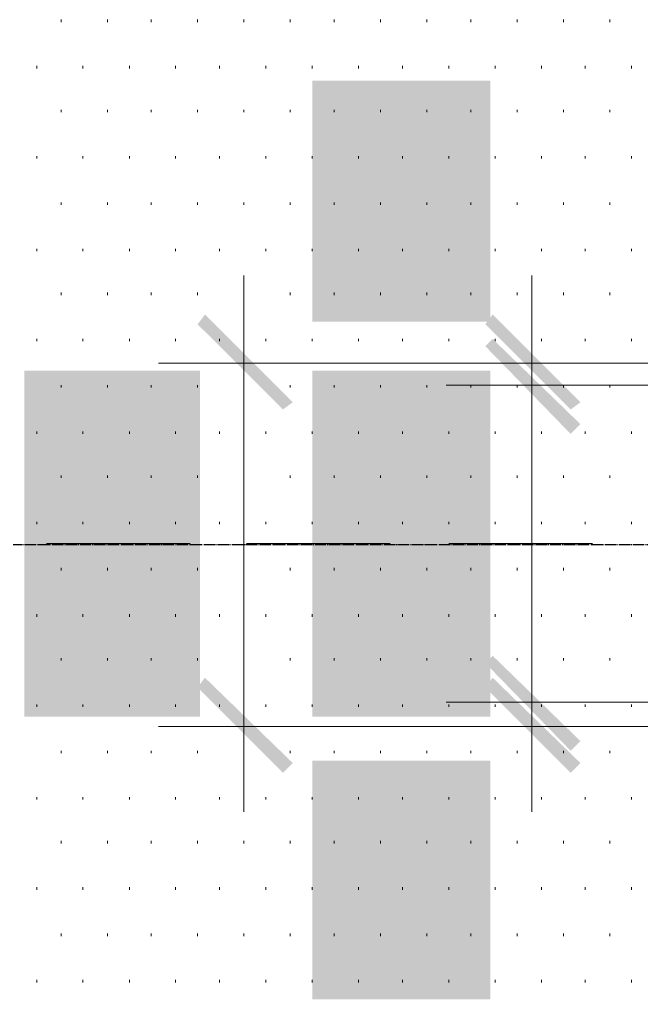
# Model space of a CAD drawing. Header units: millimetres. Extents: x -383313 to -161684, y -117025 to 99224.
# Drawn here: x -322834 to -321755, y -12372 to -10670 of the extents above; entities that cross this region are included whole.
import ezdxf

# ---------------------------------------------------------------- set-up
doc = ezdxf.new("R2010")
doc.units = ezdxf.units.MM
doc.header["$MEASUREMENT"] = 0
doc.linetypes.add('PS-GOST2.303 5', pattern=[24, 20, -1.5, 1, -1.5])
for name, color, linetype in [('PDF_Geometry', 7, 'Continuous'), ('PDF_Solid Fills', 7, 'Continuous'), ('PS_Оси', 5, 'PS-GOST2.303 5')]:
    doc.layers.add(name, color=color, linetype=linetype)

# ---------------------------------------------------------------- blocks, each defined once
blk = doc.blocks.new('A$Cf5759c35')
at = {"layer": 'PDF_Solid Fills'}
for points in [[(36165.2, 7382.9), (36165.2, 7382.9), (36165.2, 7357.5), (36169.4, 7353.3), (36169.4, 7349.1), (36173.7, 7340.6), (36177.9, 7336.4), (36177.9, 7336.4), (36182.1, 7332.1), (36190.6, 7327.9), (36190.6, 7382.9), (36190.6, 7382.9), (36190.6, 7391.4), (36190.6, 7395.6), (36194.8, 7404.1), (36199.1, 7408.3), (36203.3, 7412.6), (36211.8, 7416.8), (36211.8, 7416.8), (36216, 7421), (36220.2, 7421), (36224.5, 7425.3), (36228.7, 7425.3), (36232.9, 7425.3), (36241.4, 7429.5), (36249.9, 7429.5), (36254.1, 7429.5), (36262.6, 7429.5), (36271, 7429.5), (36283.7, 7429.5), (36292.2, 7429.5), (36292.2, 7429.5), (36304.9, 7429.5), (36313.4, 7429.5), (36321.8, 7429.5), (36330.3, 7429.5), (36334.5, 7429.5), (36343, 7429.5), (36351.5, 7425.3), (36355.7, 7425.3), (36359.9, 7425.3), (36364.2, 7421), (36368.4, 7421), (36372.6, 7416.8), (36376.9, 7416.8), (36381.1, 7412.6), (36385.3, 7404.1), (36389.6, 7399.9), (36393.8, 7395.6), (36393.8, 7387.2), (36393.8, 7382.9), (36398, 7327.9), (36402.3, 7332.1), (36406.5, 7336.4), (36410.7, 7340.6), (36410.7, 7349.1), (36415, 7353.3), (36415, 7361.8), (36419.2, 7366), (36419.2, 7374.5), (36419.2, 7382.9), (36419.2, 7382.9), (36419.2, 7391.4), (36419.2, 7395.6), (36415, 7404.1), (36415, 7408.3), (36410.7, 7416.8), (36406.5, 7421), (36406.5, 7425.3), (36402.3, 7429.5), (36398, 7433.7), (36393.8, 7438), (36389.6, 7442.2), (36381.1, 7446.4), (36376.9, 7446.4), (36368.4, 7450.7), (36364.2, 7454.9), (36359.9, 7454.9), (36355.7, 7454.9), (36351.5, 7459.1), (36343, 7459.1), (36338.8, 7459.1), (36330.3, 7459.1), (36321.8, 7463.4), (36317.6, 7463.4), (36309.1, 7463.4), (36300.7, 7463.4), (36292.2, 7463.4), (36288, 7463.4), (36279.5, 7463.4), (36271, 7463.4), (36262.6, 7463.4), (36258.3, 7463.4), (36249.9, 7459.1), (36245.6, 7459.1), (36237.2, 7459.1), (36232.9, 7459.1), (36224.5, 7454.9), (36220.2, 7454.9), (36211.8, 7450.7), (36207.5, 7446.4), (36199.1, 7446.4), (36194.8, 7442.2), (36194.8, 7442.2), (36190.6, 7438), (36186.4, 7433.7), (36177.9, 7429.5), (36173.7, 7421), (36173.7, 7416.8), (36169.4, 7416.8), (36169.4, 7408.3), (36165.2, 7404.1), (36165.2, 7395.6), (36165.2, 7387.2)], [(36190.6, 7327.9), (36194.8, 7323.7), (36199.1, 7319.4), (36207.5, 7315.2), (36211.8, 7311), (36220.2, 7311), (36220.2, 7306.7), (36228.7, 7306.7), (36232.9, 7306.7), (36241.4, 7302.5), (36245.6, 7302.5), (36254.1, 7302.5), (36258.3, 7302.5), (36266.8, 7302.5), (36275.3, 7302.5), (36283.7, 7298.3), (36292.2, 7298.3), (36296.4, 7298.3), (36304.9, 7298.3), (36313.4, 7302.5), (36321.8, 7302.5), (36330.3, 7302.5), (36338.8, 7302.5), (36343, 7302.5), (36351.5, 7306.7), (36355.7, 7306.7), (36364.2, 7311), (36368.4, 7311), (36372.6, 7315.2), (36381.1, 7315.2), (36385.3, 7319.4), (36389.6, 7323.7), (36393.8, 7323.7), (36398, 7327.9), (36393.8, 7382.9), (36393.8, 7378.7), (36393.8, 7374.5), (36389.6, 7366), (36389.6, 7361.8), (36385.3, 7357.5), (36381.1, 7349.1), (36372.6, 7344.8), (36372.6, 7344.8), (36368.4, 7344.8), (36364.2, 7340.6), (36359.9, 7340.6), (36355.7, 7336.4), (36347.2, 7336.4), (36343, 7336.4), (36334.5, 7332.1), (36326.1, 7332.1), (36317.6, 7332.1), (36309.1, 7332.1), (36300.7, 7332.1), (36292.2, 7332.1), (36283.7, 7332.1), (36275.3, 7332.1), (36266.8, 7332.1), (36258.3, 7332.1), (36249.9, 7332.1), (36245.6, 7336.4), (36237.2, 7336.4), (36232.9, 7336.4), (36224.5, 7340.6), (36220.2, 7340.6), (36216, 7344.8), (36211.8, 7344.8), (36207.5, 7349.1), (36203.3, 7353.3), (36199.1, 7357.5), (36194.8, 7361.8), (36190.6, 7366), (36190.6, 7374.5), (36190.6, 7382.9)], [(36165.2, 7234.8), (36165.2, 7209.4), (36326.1, 7095.1), (36355.7, 7095.1), (36355.7, 7205.1), (36415, 7205.1), (36415, 7234.8), (36355.7, 7234.8), (36355.7, 7268.6), (36326.1, 7268.6), (36326.1, 7234.8), (36326.1, 7124.7), (36216, 7205.1)], [(36165.2, 7234.8), (36216, 7205.1), (36326.1, 7205.1), (36326.1, 7124.7), (36326.1, 7234.8)], [(35661.4, 6879.2), (35661.4, 6879.2), (35661.4, 6853.8), (35665.7, 6849.5), (35665.7, 6845.3), (35669.9, 6836.8), (35674.1, 6832.6), (35674.1, 6832.6), (35678.4, 6828.4), (35686.8, 6824.1), (35686.8, 6879.2), (35686.8, 6879.2), (35686.8, 6887.6), (35686.8, 6891.9), (35691.1, 6900.3), (35695.3, 6904.6), (35699.5, 6908.8), (35708, 6913), (35708, 6913), (35712.2, 6917.3), (35716.5, 6917.3), (35720.7, 6921.5), (35724.9, 6921.5), (35729.2, 6921.5), (35737.6, 6925.7), (35746.1, 6925.7), (35750.3, 6925.7), (35758.8, 6925.7), (35767.3, 6925.7), (35780, 6925.7), (35788.4, 6925.7), (35788.4, 6925.7), (35801.1, 6925.7), (35809.6, 6925.7), (35818.1, 6925.7), (35826.5, 6925.7), (35830.8, 6925.7), (35839.2, 6925.7), (35847.7, 6921.5), (35851.9, 6921.5), (35856.2, 6921.5), (35860.4, 6917.3), (35864.6, 6917.3), (35868.9, 6913), (35873.1, 6913), (35877.3, 6908.8), (35881.6, 6900.3), (35885.8, 6896.1), (35890, 6891.9), (35890, 6883.4), (35890, 6879.2), (35894.3, 6824.1), (35898.5, 6828.4), (35902.7, 6832.6), (35907, 6836.8), (35907, 6845.3), (35911.2, 6849.5), (35911.2, 6858), (35915.4, 6862.2), (35915.4, 6870.7), (35915.4, 6879.2), (35915.4, 6879.2), (35915.4, 6887.6), (35915.4, 6891.9), (35911.2, 6900.3), (35911.2, 6904.6), (35907, 6913), (35902.7, 6917.3), (35902.7, 6921.5), (35898.5, 6925.7), (35894.3, 6930), (35890, 6934.2), (35885.8, 6938.4), (35877.3, 6942.7), (35873.1, 6942.7), (35864.6, 6946.9), (35860.4, 6951.1), (35856.2, 6951.1), (35851.9, 6951.1), (35847.7, 6955.4), (35839.2, 6955.4), (35835, 6955.4), (35826.5, 6955.4), (35818.1, 6959.6), (35813.8, 6959.6), (35805.4, 6959.6), (35796.9, 6959.6), (35788.4, 6959.6), (35784.2, 6959.6), (35775.7, 6959.6), (35767.3, 6959.6), (35758.8, 6959.6), (35754.6, 6959.6), (35746.1, 6955.4), (35741.9, 6955.4), (35733.4, 6955.4), (35729.2, 6955.4), (35720.7, 6951.1), (35716.5, 6951.1), (35708, 6946.9), (35703.8, 6942.7), (35695.3, 6942.7), (35691.1, 6938.4), (35691.1, 6938.4), (35686.8, 6934.2), (35682.6, 6930), (35674.1, 6925.7), (35669.9, 6917.3), (35669.9, 6913), (35665.7, 6913), (35665.7, 6904.6), (35661.4, 6900.3), (35661.4, 6891.9), (35661.4, 6883.4)], [(36165.2, 6879.2), (36165.2, 6879.2), (36165.2, 6853.8), (36169.4, 6849.5), (36169.4, 6845.3), (36173.7, 6836.8), (36177.9, 6832.6), (36177.9, 6832.6), (36182.1, 6828.4), (36190.6, 6824.1), (36190.6, 6879.2), (36190.6, 6879.2), (36190.6, 6887.6), (36190.6, 6891.9), (36194.8, 6900.3), (36199.1, 6904.6), (36203.3, 6908.8), (36211.8, 6913), (36211.8, 6913), (36216, 6917.3), (36220.2, 6917.3), (36224.5, 6921.5), (36228.7, 6921.5), (36232.9, 6921.5), (36241.4, 6925.7), (36249.9, 6925.7), (36254.1, 6925.7), (36262.6, 6925.7), (36271, 6925.7), (36283.7, 6925.7), (36292.2, 6925.7), (36292.2, 6925.7), (36304.9, 6925.7), (36313.4, 6925.7), (36321.8, 6925.7), (36330.3, 6925.7), (36334.5, 6925.7), (36343, 6925.7), (36351.5, 6921.5), (36355.7, 6921.5), (36359.9, 6921.5), (36364.2, 6917.3), (36368.4, 6917.3), (36372.6, 6913), (36376.9, 6913), (36381.1, 6908.8), (36385.3, 6900.3), (36389.6, 6896.1), (36393.8, 6891.9), (36393.8, 6883.4), (36393.8, 6879.2), (36398, 6824.1), (36402.3, 6828.4), (36406.5, 6832.6), (36410.7, 6836.8), (36410.7, 6845.3), (36415, 6849.5), (36415, 6858), (36419.2, 6862.2), (36419.2, 6870.7), (36419.2, 6879.2), (36419.2, 6879.2), (36419.2, 6887.6), (36419.2, 6891.9), (36415, 6900.3), (36415, 6904.6), (36410.7, 6913), (36406.5, 6917.3), (36406.5, 6921.5), (36402.3, 6925.7), (36398, 6930), (36393.8, 6934.2), (36389.6, 6938.4), (36381.1, 6942.7), (36376.9, 6942.7), (36368.4, 6946.9), (36364.2, 6951.1), (36359.9, 6951.1), (36355.7, 6951.1), (36351.5, 6955.4), (36343, 6955.4), (36338.8, 6955.4), (36330.3, 6955.4), (36321.8, 6959.6), (36317.6, 6959.6), (36309.1, 6959.6), (36300.7, 6959.6), (36292.2, 6959.6), (36288, 6959.6), (36279.5, 6959.6), (36271, 6959.6), (36262.6, 6959.6), (36258.3, 6959.6), (36249.9, 6955.4), (36245.6, 6955.4), (36237.2, 6955.4), (36232.9, 6955.4), (36224.5, 6951.1), (36220.2, 6951.1), (36211.8, 6946.9), (36207.5, 6942.7), (36199.1, 6942.7), (36194.8, 6938.4), (36194.8, 6938.4), (36190.6, 6934.2), (36186.4, 6930), (36177.9, 6925.7), (36173.7, 6917.3), (36173.7, 6913), (36169.4, 6913), (36169.4, 6904.6), (36165.2, 6900.3), (36165.2, 6891.9), (36165.2, 6883.4)], [(35686.8, 6824.1), (35691.1, 6819.9), (35695.3, 6815.7), (35703.8, 6811.4), (35708, 6807.2), (35716.5, 6807.2), (35716.5, 6803), (35724.9, 6803), (35729.2, 6803), (35737.6, 6798.7), (35741.9, 6798.7), (35750.3, 6798.7), (35754.6, 6798.7), (35763, 6798.7), (35771.5, 6798.7), (35780, 6794.5), (35788.4, 6794.5), (35792.7, 6794.5), (35801.1, 6794.5), (35809.6, 6798.7), (35818.1, 6798.7), (35826.5, 6798.7), (35835, 6798.7), (35839.2, 6798.7), (35847.7, 6803), (35851.9, 6803), (35860.4, 6807.2), (35864.6, 6807.2), (35868.9, 6811.4), (35877.3, 6811.4), (35881.6, 6815.7), (35885.8, 6819.9), (35890, 6819.9), (35894.3, 6824.1), (35890, 6879.2), (35890, 6874.9), (35890, 6870.7), (35885.8, 6862.2), (35885.8, 6858), (35881.6, 6853.8), (35877.3, 6845.3), (35868.9, 6841.1), (35868.9, 6841.1), (35864.6, 6841.1), (35860.4, 6836.8), (35856.2, 6836.8), (35851.9, 6832.6), (35843.5, 6832.6), (35839.2, 6832.6), (35830.8, 6828.4), (35822.3, 6828.4), (35813.8, 6828.4), (35805.4, 6828.4), (35796.9, 6828.4), (35788.4, 6828.4), (35780, 6828.4), (35771.5, 6828.4), (35763, 6828.4), (35754.6, 6828.4), (35746.1, 6828.4), (35741.9, 6832.6), (35733.4, 6832.6), (35729.2, 6832.6), (35720.7, 6836.8), (35716.5, 6836.8), (35712.2, 6841.1), (35708, 6841.1), (35703.8, 6845.3), (35699.5, 6849.5), (35695.3, 6853.8), (35691.1, 6858), (35686.8, 6862.2), (35686.8, 6870.7), (35686.8, 6879.2)], [(36190.6, 6824.1), (36194.8, 6819.9), (36199.1, 6815.7), (36207.5, 6811.4), (36211.8, 6807.2), (36220.2, 6807.2), (36220.2, 6803), (36228.7, 6803), (36232.9, 6803), (36241.4, 6798.7), (36245.6, 6798.7), (36254.1, 6798.7), (36258.3, 6798.7), (36266.8, 6798.7), (36275.3, 6798.7), (36283.7, 6794.5), (36292.2, 6794.5), (36296.4, 6794.5), (36304.9, 6794.5), (36313.4, 6798.7), (36321.8, 6798.7), (36330.3, 6798.7), (36338.8, 6798.7), (36343, 6798.7), (36351.5, 6803), (36355.7, 6803), (36364.2, 6807.2), (36368.4, 6807.2), (36372.6, 6811.4), (36381.1, 6811.4), (36385.3, 6815.7), (36389.6, 6819.9), (36393.8, 6819.9), (36398, 6824.1), (36393.8, 6879.2), (36393.8, 6874.9), (36393.8, 6870.7), (36389.6, 6862.2), (36389.6, 6858), (36385.3, 6853.8), (36381.1, 6845.3), (36372.6, 6841.1), (36372.6, 6841.1), (36368.4, 6841.1), (36364.2, 6836.8), (36359.9, 6836.8), (36355.7, 6832.6), (36347.2, 6832.6), (36343, 6832.6), (36334.5, 6828.4), (36326.1, 6828.4), (36317.6, 6828.4), (36309.1, 6828.4), (36300.7, 6828.4), (36292.2, 6828.4), (36283.7, 6828.4), (36275.3, 6828.4), (36266.8, 6828.4), (36258.3, 6828.4), (36249.9, 6828.4), (36245.6, 6832.6), (36237.2, 6832.6), (36232.9, 6832.6), (36224.5, 6836.8), (36220.2, 6836.8), (36216, 6841.1), (36211.8, 6841.1), (36207.5, 6845.3), (36203.3, 6849.5), (36199.1, 6853.8), (36194.8, 6858), (36190.6, 6862.2), (36190.6, 6870.7), (36190.6, 6879.2)], [(35788.4, 6743.7), (35788.4, 6684.4), (35788.4, 6688.7), (35792.7, 6697.1), (35792.7, 6701.4), (35796.9, 6709.8), (35796.9, 6714.1), (35801.1, 6718.3), (35805.4, 6722.5), (35813.8, 6726.8), (35818.1, 6731), (35822.3, 6731), (35830.8, 6731), (35839.2, 6731), (35839.2, 6731), (35843.5, 6731), (35851.9, 6731), (35860.4, 6731), (35864.6, 6726.8), (35868.9, 6722.5), (35877.3, 6718.3), (35881.6, 6714.1), (35881.6, 6705.6), (35885.8, 6701.4), (35890, 6697.1), (35890, 6688.7), (35890, 6680.2), (35890, 6620.9), (35894.3, 6625.2), (35898.5, 6629.4), (35902.7, 6633.6), (35907, 6642.1), (35911.2, 6646.3), (35911.2, 6654.8), (35911.2, 6659), (35915.4, 6667.5), (35915.4, 6671.7), (35915.4, 6680.2), (35915.4, 6684.4), (35915.4, 6692.9), (35915.4, 6701.4), (35911.2, 6705.6), (35911.2, 6714.1), (35907, 6718.3), (35902.7, 6726.8), (35902.7, 6731), (35898.5, 6735.2), (35894.3, 6739.5), (35890, 6743.7), (35885.8, 6747.9), (35881.6, 6752.2), (35877.3, 6756.4), (35868.9, 6756.4), (35864.6, 6760.6), (35856.2, 6764.9), (35851.9, 6764.9), (35843.5, 6764.9), (35839.2, 6764.9), (35835, 6764.9), (35826.5, 6764.9), (35822.3, 6764.9), (35813.8, 6760.6), (35809.6, 6760.6), (35801.1, 6756.4), (35796.9, 6752.2), (35796.9, 6752.2), (35792.7, 6747.9)], [(36169.4, 6756.4), (36169.4, 6629.4), (36296.4, 6608.2), (36300.7, 6637.9), (36296.4, 6637.9), (36292.2, 6642.1), (36288, 6650.6), (36283.7, 6654.8), (36283.7, 6654.8), (36279.5, 6659), (36279.5, 6667.5), (36275.3, 6676), (36275.3, 6680.2), (36271, 6743.7), (36271, 6743.7), (36266.8, 6739.5), (36266.8, 6642.1), (36199.1, 6654.8), (36199.1, 6756.4)], [(36271, 6743.7), (36275.3, 6680.2), (36275.3, 6688.7), (36279.5, 6697.1), (36279.5, 6705.6), (36283.7, 6709.8), (36288, 6714.1), (36292.2, 6718.3), (36296.4, 6722.5), (36300.7, 6726.8), (36304.9, 6731), (36313.4, 6731), (36317.6, 6735.2), (36326.1, 6735.2), (36334.5, 6735.2), (36334.5, 6735.2), (36338.8, 6735.2), (36347.2, 6735.2), (36355.7, 6731), (36359.9, 6731), (36368.4, 6726.8), (36372.6, 6722.5), (36376.9, 6718.3), (36376.9, 6718.3), (36385.3, 6714.1), (36385.3, 6705.6), (36389.6, 6701.4), (36393.8, 6697.1), (36393.8, 6688.7), (36393.8, 6680.2), (36393.8, 6743.7), (36389.6, 6747.9), (36389.6, 6747.9), (36381.1, 6752.2), (36376.9, 6756.4), (36372.6, 6760.6), (36364.2, 6760.6), (36359.9, 6764.9), (36351.5, 6764.9), (36343, 6764.9), (36338.8, 6769.1), (36330.3, 6769.1), (36326.1, 6769.1), (36321.8, 6764.9), (36313.4, 6764.9), (36304.9, 6764.9), (36300.7, 6760.6), (36292.2, 6760.6), (36288, 6756.4), (36283.7, 6752.2), (36275.3, 6747.9)], [(35661.4, 6680.2), (35661.4, 6659), (35665.7, 6654.8), (35665.7, 6646.3), (35669.9, 6642.1), (35674.1, 6633.6), (35678.4, 6629.4), (35678.4, 6629.4), (35682.6, 6625.2), (35686.8, 6680.2), (35686.8, 6684.4), (35686.8, 6692.9), (35691.1, 6701.4), (35691.1, 6705.6), (35695.3, 6709.8), (35699.5, 6714.1), (35703.8, 6718.3), (35712.2, 6718.3), (35716.5, 6722.5), (35724.9, 6722.5), (35729.2, 6722.5), (35733.4, 6722.5), (35741.9, 6718.3), (35746.1, 6714.1), (35750.3, 6709.8), (35754.6, 6705.6), (35758.8, 6705.6), (35758.8, 6697.1), (35763, 6692.9), (35763, 6684.4), (35767.3, 6676), (35767.3, 6671.7), (35767.3, 6731), (35763, 6735.2), (35758.8, 6739.5), (35754.6, 6743.7), (35750.3, 6747.9), (35746.1, 6747.9), (35737.6, 6752.2), (35733.4, 6752.2), (35724.9, 6752.2), (35720.7, 6752.2), (35712.2, 6752.2), (35703.8, 6747.9), (35699.5, 6747.9), (35691.1, 6743.7), (35691.1, 6743.7), (35686.8, 6739.5), (35682.6, 6735.2), (35678.4, 6731), (35674.1, 6722.5), (35669.9, 6718.3), (35665.7, 6714.1), (35665.7, 6705.6), (35661.4, 6701.4), (35661.4, 6692.9), (35661.4, 6688.7)], [(35767.3, 6667.5), (35792.7, 6663.3), (35792.7, 6663.3), (35792.7, 6671.7), (35788.4, 6676), (35788.4, 6684.4), (35788.4, 6743.7), (35784.2, 6739.5), (35780, 6731), (35775.7, 6726.8), (35775.7, 6718.3), (35771.5, 6726.8), (35767.3, 6731), (35767.3, 6671.7)], [(36249.9, 6688.7), (36249.9, 6688.7), (36249.9, 6676), (36254.1, 6667.5), (36254.1, 6659), (36258.3, 6654.8), (36262.6, 6650.6), (36266.8, 6642.1), (36266.8, 6739.5), (36262.6, 6735.2), (36258.3, 6726.8), (36254.1, 6722.5), (36254.1, 6718.3), (36249.9, 6709.8), (36249.9, 6705.6), (36249.9, 6697.1)], [(36347.2, 6633.6), (36351.5, 6599.8), (36351.5, 6604), (36368.4, 6604), (36372.6, 6608.2), (36381.1, 6608.2), (36385.3, 6612.5), (36389.6, 6616.7), (36393.8, 6620.9), (36398, 6625.2), (36402.3, 6629.4), (36406.5, 6633.6), (36410.7, 6642.1), (36415, 6646.3), (36415, 6654.8), (36415, 6659), (36419.2, 6667.5), (36419.2, 6676), (36419.2, 6680.2), (36419.2, 6684.4), (36419.2, 6688.7), (36419.2, 6697.1), (36415, 6705.6), (36415, 6709.8), (36410.7, 6718.3), (36410.7, 6722.5), (36406.5, 6726.8), (36402.3, 6735.2), (36398, 6739.5), (36393.8, 6743.7), (36393.8, 6680.2), (36393.8, 6680.2), (36393.8, 6676), (36393.8, 6667.5), (36389.6, 6663.3), (36385.3, 6654.8), (36381.1, 6650.6), (36376.9, 6646.3), (36372.6, 6642.1), (36368.4, 6642.1), (36359.9, 6637.9), (36355.7, 6633.6)], [(35682.6, 6625.2), (35686.8, 6620.9), (35691.1, 6616.7), (35699.5, 6612.5), (35703.8, 6612.5), (35712.2, 6608.2), (35716.5, 6608.2), (35724.9, 6604), (35729.2, 6633.6), (35724.9, 6637.9), (35720.7, 6637.9), (35712.2, 6642.1), (35708, 6642.1), (35699.5, 6646.3), (35695.3, 6650.6), (35695.3, 6654.8), (35691.1, 6659), (35686.8, 6667.5), (35686.8, 6671.7), (35686.8, 6680.2)], [(35839.2, 6633.6), (35843.5, 6599.8), (35847.7, 6604), (35860.4, 6604), (35868.9, 6608.2), (35873.1, 6608.2), (35881.6, 6612.5), (35885.8, 6616.7), (35890, 6620.9), (35890, 6680.2), (35890, 6676), (35890, 6667.5), (35885.8, 6663.3), (35881.6, 6654.8), (35877.3, 6650.6), (35877.3, 6650.6), (35873.1, 6646.3), (35868.9, 6642.1), (35864.6, 6637.9), (35856.2, 6637.9), (35847.7, 6633.6)], [(35771.5, 6549), (35775.7, 6489.7), (35775.7, 6502.4), (35780, 6510.9), (35784.2, 6515.1), (35784.2, 6519.3), (35792.7, 6523.6), (35792.7, 6527.8), (35796.9, 6532), (35805.4, 6532), (35809.6, 6536.3), (35818.1, 6536.3), (35822.3, 6540.5), (35830.8, 6540.5), (35839.2, 6540.5), (35843.5, 6536.3), (35851.9, 6536.3), (35856.2, 6536.3), (35864.6, 6532), (35868.9, 6527.8), (35873.1, 6523.6), (35877.3, 6523.6), (35881.6, 6515.1), (35885.8, 6510.9), (35890, 6506.6), (35890, 6498.2), (35890, 6489.7), (35890, 6549), (35885.8, 6553.2), (35881.6, 6557.4), (35873.1, 6561.7), (35868.9, 6561.7), (35864.6, 6565.9), (35856.2, 6565.9), (35851.9, 6570.1), (35843.5, 6570.1), (35839.2, 6570.1), (35830.8, 6570.1), (35826.5, 6570.1), (35818.1, 6570.1), (35813.8, 6570.1), (35805.4, 6565.9), (35801.1, 6565.9), (35792.7, 6561.7), (35788.4, 6561.7), (35780, 6557.4), (35775.7, 6553.2)], [(36271, 6549), (36275.3, 6485.5), (36275.3, 6493.9), (36279.5, 6502.4), (36279.5, 6510.9), (36283.7, 6515.1), (36288, 6519.3), (36292.2, 6523.6), (36296.4, 6527.8), (36300.7, 6532), (36304.9, 6536.3), (36313.4, 6536.3), (36317.6, 6540.5), (36326.1, 6540.5), (36334.5, 6540.5), (36334.5, 6540.5), (36338.8, 6540.5), (36347.2, 6540.5), (36355.7, 6536.3), (36359.9, 6536.3), (36368.4, 6532), (36372.6, 6527.8), (36376.9, 6523.6), (36376.9, 6523.6), (36385.3, 6519.3), (36385.3, 6510.9), (36389.6, 6506.6), (36393.8, 6502.4), (36393.8, 6493.9), (36393.8, 6485.5), (36393.8, 6549), (36389.6, 6553.2), (36389.6, 6553.2), (36381.1, 6557.4), (36376.9, 6561.7), (36372.6, 6565.9), (36364.2, 6565.9), (36359.9, 6570.1), (36351.5, 6570.1), (36343, 6570.1), (36338.8, 6574.4), (36330.3, 6574.4), (36326.1, 6574.4), (36321.8, 6570.1), (36313.4, 6570.1), (36304.9, 6570.1), (36300.7, 6565.9), (36292.2, 6565.9), (36288, 6561.7), (36283.7, 6557.4), (36275.3, 6553.2)], [(35661.4, 6493.9), (35661.4, 6468.5), (35665.7, 6464.3), (35669.9, 6455.8), (35669.9, 6451.6), (35674.1, 6447.4), (35678.4, 6443.1), (35682.6, 6438.9), (35686.8, 6493.9), (35686.8, 6493.9), (35686.8, 6502.4), (35686.8, 6506.6), (35691.1, 6515.1), (35695.3, 6519.3), (35699.5, 6523.6), (35699.5, 6523.6), (35703.8, 6527.8), (35708, 6532), (35716.5, 6532), (35724.9, 6536.3), (35720.7, 6565.9), (35716.5, 6565.9), (35712.2, 6565.9), (35703.8, 6561.7), (35699.5, 6557.4), (35691.1, 6557.4), (35686.8, 6553.2), (35682.6, 6549), (35678.4, 6544.7), (35674.1, 6540.5), (35669.9, 6536.3), (35665.7, 6527.8), (35665.7, 6523.6), (35661.4, 6515.1), (35661.4, 6510.9), (35661.4, 6502.4)], [(36169.4, 6561.7), (36169.4, 6434.7), (36296.4, 6413.5), (36300.7, 6443.1), (36296.4, 6443.1), (36292.2, 6447.4), (36288, 6455.8), (36283.7, 6460.1), (36283.7, 6460.1), (36279.5, 6464.3), (36279.5, 6472.8), (36275.3, 6481.2), (36275.3, 6485.5), (36271, 6549), (36271, 6549), (36266.8, 6544.7), (36266.8, 6447.4), (36199.1, 6460.1), (36199.1, 6561.7)], [(35682.6, 6438.9), (35686.8, 6430.4), (35695.3, 6430.4), (35699.5, 6426.2), (35703.8, 6422), (35708, 6422), (35712.2, 6417.7), (35720.7, 6417.7), (35724.9, 6413.5), (35733.4, 6413.5), (35737.6, 6409.3), (35746.1, 6409.3), (35754.6, 6409.3), (35758.8, 6405), (35767.3, 6405), (35775.7, 6405), (35784.2, 6405), (35792.7, 6405), (35796.9, 6405), (35805.4, 6405), (35813.8, 6405), (35822.3, 6405), (35830.8, 6409.3), (35839.2, 6409.3), (35843.5, 6409.3), (35851.9, 6413.5), (35856.2, 6413.5), (35864.6, 6417.7), (35868.9, 6417.7), (35873.1, 6422), (35877.3, 6422), (35881.6, 6426.2), (35885.8, 6430.4), (35890, 6430.4), (35894.3, 6438.9), (35898.5, 6443.1), (35902.7, 6447.4), (35907, 6451.6), (35907, 6460.1), (35911.2, 6464.3), (35911.2, 6472.8), (35915.4, 6477), (35915.4, 6485.5), (35915.4, 6493.9), (35915.4, 6493.9), (35915.4, 6498.2), (35915.4, 6506.6), (35911.2, 6515.1), (35911.2, 6519.3), (35907, 6527.8), (35902.7, 6532), (35902.7, 6532), (35898.5, 6540.5), (35894.3, 6544.7), (35890, 6549), (35890, 6489.7), (35890, 6485.5), (35890, 6477), (35885.8, 6472.8), (35881.6, 6464.3), (35881.6, 6464.3), (35877.3, 6460.1), (35873.1, 6455.8), (35868.9, 6451.6), (35860.4, 6447.4), (35856.2, 6447.4), (35851.9, 6443.1), (35843.5, 6443.1), (35839.2, 6443.1), (35830.8, 6438.9), (35826.5, 6438.9), (35822.3, 6443.1), (35813.8, 6443.1), (35805.4, 6443.1), (35801.1, 6447.4), (35796.9, 6451.6), (35792.7, 6455.8), (35788.4, 6460.1), (35784.2, 6464.3), (35784.2, 6434.7), (35780, 6434.7), (35771.5, 6434.7), (35763, 6438.9), (35754.6, 6438.9), (35746.1, 6438.9), (35741.9, 6438.9), (35733.4, 6443.1), (35729.2, 6443.1), (35724.9, 6443.1), (35720.7, 6447.4), (35712.2, 6451.6), (35708, 6455.8), (35703.8, 6460.1), (35699.5, 6464.3), (35695.3, 6468.5), (35691.1, 6472.8), (35686.8, 6481.2), (35686.8, 6485.5), (35686.8, 6493.9)], [(35750.3, 6498.2), (35750.3, 6498.2), (35750.3, 6477), (35754.6, 6468.5), (35758.8, 6464.3), (35758.8, 6460.1), (35763, 6455.8), (35767.3, 6451.6), (35771.5, 6443.1), (35775.7, 6438.9), (35784.2, 6434.7), (35784.2, 6464.3), (35780, 6472.8), (35780, 6477), (35775.7, 6485.5), (35775.7, 6489.7), (35771.5, 6549), (35767.3, 6544.7), (35763, 6540.5), (35758.8, 6536.3), (35754.6, 6527.8), (35754.6, 6523.6), (35750.3, 6515.1), (35750.3, 6510.9), (35750.3, 6502.4)], [(36249.9, 6493.9), (36249.9, 6493.9), (36249.9, 6481.2), (36254.1, 6472.8), (36254.1, 6464.3), (36258.3, 6460.1), (36262.6, 6455.8), (36266.8, 6447.4), (36266.8, 6544.7), (36262.6, 6540.5), (36258.3, 6532), (36254.1, 6527.8), (36254.1, 6523.6), (36249.9, 6515.1), (36249.9, 6510.9), (36249.9, 6502.4)], [(36347.2, 6438.9), (36351.5, 6405), (36351.5, 6409.3), (36368.4, 6409.3), (36372.6, 6413.5), (36381.1, 6413.5), (36385.3, 6417.7), (36389.6, 6422), (36393.8, 6426.2), (36398, 6430.4), (36402.3, 6434.7), (36406.5, 6438.9), (36410.7, 6447.4), (36415, 6451.6), (36415, 6460.1), (36415, 6464.3), (36419.2, 6472.8), (36419.2, 6481.2), (36419.2, 6485.5), (36419.2, 6489.7), (36419.2, 6493.9), (36419.2, 6502.4), (36415, 6510.9), (36415, 6515.1), (36410.7, 6523.6), (36410.7, 6527.8), (36406.5, 6532), (36402.3, 6540.5), (36398, 6544.7), (36393.8, 6549), (36393.8, 6485.5), (36393.8, 6485.5), (36393.8, 6481.2), (36393.8, 6472.8), (36389.6, 6468.5), (36385.3, 6460.1), (36381.1, 6455.8), (36376.9, 6451.6), (36372.6, 6447.4), (36368.4, 6447.4), (36359.9, 6443.1), (36355.7, 6438.9)], [(36165.2, 6201.8), (36165.2, 6201.8), (36165.2, 6176.4), (36169.4, 6172.2), (36169.4, 6168), (36173.7, 6159.5), (36177.9, 6155.3), (36177.9, 6155.3), (36182.1, 6151), (36190.6, 6146.8), (36190.6, 6201.8), (36190.6, 6201.8), (36190.6, 6210.3), (36190.6, 6214.5), (36194.8, 6223), (36199.1, 6227.2), (36203.3, 6231.5), (36211.8, 6235.7), (36211.8, 6235.7), (36216, 6239.9), (36220.2, 6239.9), (36224.5, 6244.2), (36228.7, 6244.2), (36232.9, 6244.2), (36241.4, 6248.4), (36249.9, 6248.4), (36254.1, 6248.4), (36262.6, 6248.4), (36271, 6248.4), (36283.7, 6248.4), (36292.2, 6248.4), (36292.2, 6248.4), (36304.9, 6248.4), (36313.4, 6248.4), (36321.8, 6248.4), (36330.3, 6248.4), (36334.5, 6248.4), (36343, 6248.4), (36351.5, 6244.2), (36355.7, 6244.2), (36359.9, 6244.2), (36364.2, 6239.9), (36368.4, 6239.9), (36372.6, 6235.7), (36376.9, 6235.7), (36381.1, 6231.5), (36385.3, 6223), (36389.6, 6218.8), (36393.8, 6214.5), (36393.8, 6206.1), (36393.8, 6201.8), (36398, 6146.8), (36402.3, 6151), (36406.5, 6155.3), (36410.7, 6159.5), (36410.7, 6168), (36415, 6172.2), (36415, 6180.7), (36419.2, 6184.9), (36419.2, 6193.4), (36419.2, 6201.8), (36419.2, 6201.8), (36419.2, 6210.3), (36419.2, 6214.5), (36415, 6223), (36415, 6227.2), (36410.7, 6235.7), (36406.5, 6239.9), (36406.5, 6244.2), (36402.3, 6248.4), (36398, 6252.6), (36393.8, 6256.9), (36389.6, 6261.1), (36381.1, 6265.3), (36376.9, 6265.3), (36368.4, 6269.6), (36364.2, 6273.8), (36359.9, 6273.8), (36355.7, 6273.8), (36351.5, 6278), (36343, 6278), (36338.8, 6278), (36330.3, 6278), (36321.8, 6282.3), (36317.6, 6282.3), (36309.1, 6282.3), (36300.7, 6282.3), (36292.2, 6282.3), (36288, 6282.3), (36279.5, 6282.3), (36271, 6282.3), (36262.6, 6282.3), (36258.3, 6282.3), (36249.9, 6278), (36245.6, 6278), (36237.2, 6278), (36232.9, 6278), (36224.5, 6273.8), (36220.2, 6273.8), (36211.8, 6269.6), (36207.5, 6265.3), (36199.1, 6265.3), (36194.8, 6261.1), (36194.8, 6261.1), (36190.6, 6256.9), (36186.4, 6252.6), (36177.9, 6248.4), (36173.7, 6239.9), (36173.7, 6235.7), (36169.4, 6235.7), (36169.4, 6227.2), (36165.2, 6223), (36165.2, 6214.5), (36165.2, 6206.1)], [(36190.6, 6146.8), (36194.8, 6142.6), (36199.1, 6138.3), (36207.5, 6134.1), (36211.8, 6129.9), (36220.2, 6129.9), (36220.2, 6125.6), (36228.7, 6125.6), (36232.9, 6125.6), (36241.4, 6121.4), (36245.6, 6121.4), (36254.1, 6121.4), (36258.3, 6121.4), (36266.8, 6121.4), (36275.3, 6121.4), (36283.7, 6117.2), (36292.2, 6117.2), (36296.4, 6117.2), (36304.9, 6117.2), (36313.4, 6121.4), (36321.8, 6121.4), (36330.3, 6121.4), (36338.8, 6121.4), (36343, 6121.4), (36351.5, 6125.6), (36355.7, 6125.6), (36364.2, 6129.9), (36368.4, 6129.9), (36372.6, 6134.1), (36381.1, 6134.1), (36385.3, 6138.3), (36389.6, 6142.6), (36393.8, 6142.6), (36398, 6146.8), (36393.8, 6201.8), (36393.8, 6197.6), (36393.8, 6193.4), (36389.6, 6184.9), (36389.6, 6180.7), (36385.3, 6176.4), (36381.1, 6168), (36372.6, 6163.7), (36372.6, 6163.7), (36368.4, 6163.7), (36364.2, 6159.5), (36359.9, 6159.5), (36355.7, 6155.3), (36347.2, 6155.3), (36343, 6155.3), (36334.5, 6151), (36326.1, 6151), (36317.6, 6151), (36309.1, 6151), (36300.7, 6151), (36292.2, 6151), (36283.7, 6151), (36275.3, 6151), (36266.8, 6151), (36258.3, 6151), (36249.9, 6151), (36245.6, 6155.3), (36237.2, 6155.3), (36232.9, 6155.3), (36224.5, 6159.5), (36220.2, 6159.5), (36216, 6163.7), (36211.8, 6163.7), (36207.5, 6168), (36203.3, 6172.2), (36199.1, 6176.4), (36194.8, 6180.7), (36190.6, 6184.9), (36190.6, 6193.4), (36190.6, 6201.8)], [(36165.2, 6053.7), (36165.2, 6028.3), (36326.1, 5914), (36355.7, 5914), (36355.7, 6024), (36415, 6024), (36415, 6053.7), (36355.7, 6053.7), (36355.7, 6087.5), (36326.1, 6087.5), (36326.1, 6053.7), (36326.1, 5943.6), (36216, 6024)], [(36165.2, 6053.7), (36216, 6024), (36326.1, 6024), (36326.1, 5943.6), (36326.1, 6053.7)]]:
    blk.add_hatch(color=8, dxfattribs=at).paths.add_polyline_path(points)
at = {"layer": 'PDF_Geometry', "color": 8, "lineweight": 9}
for points in [[(35699.5, 7590.4), (35699.5, 7594.6)], [(35780, 7590.4), (35780, 7594.6)], [(35856.2, 7590.4), (35856.2, 7594.6)], [(35936.6, 7590.4), (35936.6, 7594.6)], [(36017, 7590.4), (36017, 7594.6)], [(36097.5, 7590.4), (36097.5, 7594.6)], [(36173.7, 7590.4), (36173.7, 7594.6)], [(36254.1, 7590.4), (36254.1, 7594.6)], [(36334.5, 7590.4), (36334.5, 7594.6)], [(36410.7, 7590.4), (36410.7, 7594.6)], [(36491.2, 7590.4), (36491.2, 7594.6)], [(36571.6, 7590.4), (36571.6, 7594.6)], [(36652, 7590.4), (36652, 7594.6)], [(35657.2, 7509.9), (35657.2, 7514.2)], [(35737.6, 7509.9), (35737.6, 7514.2)], [(35818.1, 7509.9), (35818.1, 7514.2)], [(35898.5, 7509.9), (35898.5, 7514.2)], [(35974.7, 7509.9), (35974.7, 7514.2)], [(36055.1, 7509.9), (36055.1, 7514.2)], [(36135.6, 7509.9), (36135.6, 7514.2)], [(36216, 7509.9), (36216, 7514.2)], [(36292.2, 7509.9), (36292.2, 7514.2)], [(36372.6, 7509.9), (36372.6, 7514.2)], [(36453.1, 7509.9), (36453.1, 7514.2)], [(36533.5, 7509.9), (36533.5, 7514.2)], [(36609.7, 7509.9), (36609.7, 7514.2)], [(36690.1, 7509.9), (36690.1, 7514.2)], [(35699.5, 7433.7), (35699.5, 7438)], [(35780, 7433.7), (35780, 7438)], [(35856.2, 7433.7), (35856.2, 7438)], [(35936.6, 7433.7), (35936.6, 7438)], [(36017, 7433.7), (36017, 7438)], [(36097.5, 7433.7), (36097.5, 7438)], [(36173.7, 7433.7), (36173.7, 7438)], [(36254.1, 7433.7), (36254.1, 7438)], [(36334.5, 7433.7), (36334.5, 7438)], [(36410.7, 7433.7), (36410.7, 7438)], [(36491.2, 7433.7), (36491.2, 7438)], [(36571.6, 7433.7), (36571.6, 7438)], [(36652, 7433.7), (36652, 7438)], [(35657.2, 7353.3), (35657.2, 7357.5)], [(35737.6, 7353.3), (35737.6, 7357.5)], [(35818.1, 7353.3), (35818.1, 7357.5)], [(35898.5, 7353.3), (35898.5, 7357.5)], [(35974.7, 7353.3), (35974.7, 7357.5)], [(36055.1, 7353.3), (36055.1, 7357.5)], [(36135.6, 7353.3), (36135.6, 7357.5)], [(36216, 7353.3), (36216, 7357.5)], [(36292.2, 7353.3), (36292.2, 7357.5)], [(36372.6, 7353.3), (36372.6, 7357.5)], [(36453.1, 7353.3), (36453.1, 7357.5)], [(36533.5, 7353.3), (36533.5, 7357.5)], [(36609.7, 7353.3), (36609.7, 7357.5)], [(36690.1, 7353.3), (36690.1, 7357.5)], [(35699.5, 7272.9), (35699.5, 7277.1)], [(35780, 7272.9), (35780, 7277.1)], [(35856.2, 7272.9), (35856.2, 7277.1)], [(35936.6, 7272.9), (35936.6, 7277.1)], [(36017, 7272.9), (36017, 7277.1)], [(36097.5, 7272.9), (36097.5, 7277.1)], [(36173.7, 7272.9), (36173.7, 7277.1)], [(36254.1, 7272.9), (36254.1, 7277.1)], [(36334.5, 7272.9), (36334.5, 7277.1)], [(36410.7, 7272.9), (36410.7, 7277.1)], [(36491.2, 7272.9), (36491.2, 7277.1)], [(36571.6, 7272.9), (36571.6, 7277.1)], [(36652, 7272.9), (36652, 7277.1)], [(35657.2, 7192.4), (35657.2, 7196.7)], [(35737.6, 7192.4), (35737.6, 7196.7)], [(35818.1, 7192.4), (35818.1, 7196.7)], [(35898.5, 7192.4), (35898.5, 7196.7)], [(35974.7, 7192.4), (35974.7, 7196.7)], [(36055.1, 7192.4), (36055.1, 7196.7)], [(36135.6, 7192.4), (36135.6, 7196.7)], [(36216, 7192.4), (36216, 7196.7)], [(36292.2, 7192.4), (36292.2, 7196.7)], [(36372.6, 7192.4), (36372.6, 7196.7)], [(36453.1, 7192.4), (36453.1, 7196.7)], [(36533.5, 7192.4), (36533.5, 7196.7)], [(36609.7, 7192.4), (36609.7, 7196.7)], [(36690.1, 7192.4), (36690.1, 7196.7)], [(35699.5, 7116.2), (35699.5, 7120.5)], [(35780, 7116.2), (35780, 7120.5)], [(35856.2, 7116.2), (35856.2, 7120.5)], [(35936.6, 7116.2), (35936.6, 7120.5)], [(36017, 7116.2), (36017, 7120.5)], [(36097.5, 7116.2), (36097.5, 7120.5)], [(36173.7, 7116.2), (36173.7, 7120.5)], [(36254.1, 7116.2), (36254.1, 7120.5)], [(36334.5, 7116.2), (36334.5, 7120.5)], [(36410.7, 7116.2), (36410.7, 7120.5)], [(36491.2, 7116.2), (36491.2, 7120.5)], [(36571.6, 7116.2), (36571.6, 7120.5)], [(36652, 7116.2), (36652, 7120.5)], [(35657.2, 7035.8), (35657.2, 7040)], [(35737.6, 7035.8), (35737.6, 7040)], [(35818.1, 7035.8), (35818.1, 7040)], [(35898.5, 7035.8), (35898.5, 7040)], [(35974.7, 7035.8), (35974.7, 7040)], [(36055.1, 7035.8), (36055.1, 7040)], [(36135.6, 7035.8), (36135.6, 7040)], [(36216, 7035.8), (36216, 7040)], [(36292.2, 7035.8), (36292.2, 7040)], [(36372.6, 7035.8), (36372.6, 7040)], [(36453.1, 7035.8), (36453.1, 7040)], [(36533.5, 7035.8), (36533.5, 7040)], [(36609.7, 7035.8), (36609.7, 7040)], [(36690.1, 7035.8), (36690.1, 7040)], [(35699.5, 6955.4), (35699.5, 6959.6)], [(35780, 6955.4), (35780, 6959.6)], [(35856.2, 6955.4), (35856.2, 6959.6)], [(35936.6, 6955.4), (35936.6, 6959.6)], [(36017, 6955.4), (36017, 6959.6)], [(36097.5, 6955.4), (36097.5, 6959.6)], [(36173.7, 6955.4), (36173.7, 6959.6)], [(36254.1, 6955.4), (36254.1, 6959.6)], [(36334.5, 6955.4), (36334.5, 6959.6)], [(36410.7, 6955.4), (36410.7, 6959.6)], [(36491.2, 6955.4), (36491.2, 6959.6)], [(36571.6, 6955.4), (36571.6, 6959.6)], [(36652, 6955.4), (36652, 6959.6)], [(35657.2, 6874.9), (35657.2, 6879.2)], [(35737.6, 6874.9), (35737.6, 6879.2)], [(35818.1, 6874.9), (35818.1, 6879.2)], [(35898.5, 6874.9), (35898.5, 6879.2)], [(35974.7, 6874.9), (35974.7, 6879.2)], [(36055.1, 6874.9), (36055.1, 6879.2)], [(36135.6, 6874.9), (36135.6, 6879.2)], [(36216, 6874.9), (36216, 6879.2)], [(36292.2, 6874.9), (36292.2, 6879.2)], [(36372.6, 6874.9), (36372.6, 6879.2)], [(36453.1, 6874.9), (36453.1, 6879.2)], [(36533.5, 6874.9), (36533.5, 6879.2)], [(36609.7, 6874.9), (36609.7, 6879.2)], [(36690.1, 6874.9), (36690.1, 6879.2)], [(35699.5, 6798.7), (35699.5, 6803)], [(35780, 6798.7), (35780, 6803)], [(35856.2, 6798.7), (35856.2, 6803)], [(35936.6, 6798.7), (35936.6, 6803)], [(36017, 6798.7), (36017, 6803)], [(36097.5, 6798.7), (36097.5, 6803)], [(36173.7, 6798.7), (36173.7, 6803)], [(36254.1, 6798.7), (36254.1, 6803)], [(36334.5, 6798.7), (36334.5, 6803)], [(36410.7, 6798.7), (36410.7, 6803)], [(36491.2, 6798.7), (36491.2, 6803)], [(36571.6, 6798.7), (36571.6, 6803)], [(36652, 6798.7), (36652, 6803)], [(35657.2, 6718.3), (35657.2, 6722.5)], [(35737.6, 6718.3), (35737.6, 6722.5)], [(35818.1, 6718.3), (35818.1, 6722.5)], [(35898.5, 6718.3), (35898.5, 6722.5)], [(35974.7, 6718.3), (35974.7, 6722.5)], [(36055.1, 6718.3), (36055.1, 6722.5)], [(36135.6, 6718.3), (36135.6, 6722.5)], [(36216, 6718.3), (36216, 6722.5)], [(36292.2, 6718.3), (36292.2, 6722.5)], [(36372.6, 6718.3), (36372.6, 6722.5)], [(36453.1, 6718.3), (36453.1, 6722.5)], [(36533.5, 6718.3), (36533.5, 6722.5)], [(36609.7, 6718.3), (36609.7, 6722.5)], [(36690.1, 6718.3), (36690.1, 6722.5)], [(35699.5, 6637.9), (35699.5, 6642.1)], [(35780, 6637.9), (35780, 6642.1)], [(35856.2, 6637.9), (35856.2, 6642.1)], [(35936.6, 6637.9), (35936.6, 6642.1)], [(36017, 6637.9), (36017, 6642.1)], [(36097.5, 6637.9), (36097.5, 6642.1)], [(36173.7, 6637.9), (36173.7, 6642.1)], [(36254.1, 6637.9), (36254.1, 6642.1)], [(36334.5, 6637.9), (36334.5, 6642.1)], [(36410.7, 6637.9), (36410.7, 6642.1)], [(36491.2, 6637.9), (36491.2, 6642.1)], [(36571.6, 6637.9), (36571.6, 6642.1)], [(36652, 6637.9), (36652, 6642.1)], [(35657.2, 6557.4), (35657.2, 6561.7)], [(35737.6, 6557.4), (35737.6, 6561.7)], [(35818.1, 6557.4), (35818.1, 6561.7)], [(35898.5, 6557.4), (35898.5, 6561.7)], [(35974.7, 6557.4), (35974.7, 6561.7)], [(36055.1, 6557.4), (36055.1, 6561.7)], [(36135.6, 6557.4), (36135.6, 6561.7)], [(36216, 6557.4), (36216, 6561.7)], [(36292.2, 6557.4), (36292.2, 6561.7)], [(36372.6, 6557.4), (36372.6, 6561.7)], [(36453.1, 6557.4), (36453.1, 6561.7)], [(36533.5, 6557.4), (36533.5, 6561.7)], [(36609.7, 6557.4), (36609.7, 6561.7)], [(36690.1, 6557.4), (36690.1, 6561.7)], [(35699.5, 6481.2), (35699.5, 6485.5)], [(35780, 6481.2), (35780, 6485.5)], [(35856.2, 6481.2), (35856.2, 6485.5)], [(35936.6, 6481.2), (35936.6, 6485.5)], [(36017, 6481.2), (36017, 6485.5)], [(36097.5, 6481.2), (36097.5, 6485.5)], [(36173.7, 6481.2), (36173.7, 6485.5)], [(36254.1, 6481.2), (36254.1, 6485.5)], [(36334.5, 6481.2), (36334.5, 6485.5)], [(36410.7, 6481.2), (36410.7, 6485.5)], [(36491.2, 6481.2), (36491.2, 6485.5)], [(36571.6, 6481.2), (36571.6, 6485.5)], [(36652, 6481.2), (36652, 6485.5)], [(35657.2, 6400.8), (35657.2, 6405)], [(35737.6, 6400.8), (35737.6, 6405)], [(35818.1, 6400.8), (35818.1, 6405)], [(35898.5, 6400.8), (35898.5, 6405)], [(35974.7, 6400.8), (35974.7, 6405)], [(36055.1, 6400.8), (36055.1, 6405)], [(36135.6, 6400.8), (36135.6, 6405)], [(36216, 6400.8), (36216, 6405)], [(36292.2, 6400.8), (36292.2, 6405)], [(36372.6, 6400.8), (36372.6, 6405)], [(36453.1, 6400.8), (36453.1, 6405)], [(36533.5, 6400.8), (36533.5, 6405)], [(36609.7, 6400.8), (36609.7, 6405)], [(36690.1, 6400.8), (36690.1, 6405)], [(35699.5, 6320.4), (35699.5, 6324.6)], [(35780, 6320.4), (35780, 6324.6)], [(35856.2, 6320.4), (35856.2, 6324.6)], [(35936.6, 6320.4), (35936.6, 6324.6)], [(36017, 6320.4), (36017, 6324.6)], [(36097.5, 6320.4), (36097.5, 6324.6)], [(36173.7, 6320.4), (36173.7, 6324.6)], [(36254.1, 6320.4), (36254.1, 6324.6)], [(36334.5, 6320.4), (36334.5, 6324.6)], [(36410.7, 6320.4), (36410.7, 6324.6)], [(36491.2, 6320.4), (36491.2, 6324.6)], [(36571.6, 6320.4), (36571.6, 6324.6)], [(36652, 6320.4), (36652, 6324.6)], [(35657.2, 6239.9), (35657.2, 6244.2)], [(35737.6, 6239.9), (35737.6, 6244.2)], [(35818.1, 6239.9), (35818.1, 6244.2)], [(35898.5, 6239.9), (35898.5, 6244.2)], [(35974.7, 6239.9), (35974.7, 6244.2)], [(36055.1, 6239.9), (36055.1, 6244.2)], [(36135.6, 6239.9), (36135.6, 6244.2)], [(36216, 6239.9), (36216, 6244.2)], [(36292.2, 6239.9), (36292.2, 6244.2)], [(36372.6, 6239.9), (36372.6, 6244.2)], [(36453.1, 6239.9), (36453.1, 6244.2)], [(36533.5, 6239.9), (36533.5, 6244.2)], [(36609.7, 6239.9), (36609.7, 6244.2)], [(36690.1, 6239.9), (36690.1, 6244.2)], [(35699.5, 6163.7), (35699.5, 6168)], [(35780, 6163.7), (35780, 6168)], [(35856.2, 6163.7), (35856.2, 6168)], [(35936.6, 6163.7), (35936.6, 6168)], [(36017, 6163.7), (36017, 6168)], [(36097.5, 6163.7), (36097.5, 6168)], [(36173.7, 6163.7), (36173.7, 6168)], [(36254.1, 6163.7), (36254.1, 6168)], [(36334.5, 6163.7), (36334.5, 6168)], [(36410.7, 6163.7), (36410.7, 6168)], [(36491.2, 6163.7), (36491.2, 6168)], [(36571.6, 6163.7), (36571.6, 6168)], [(36652, 6163.7), (36652, 6168)], [(35657.2, 6083.3), (35657.2, 6087.5)], [(35737.6, 6083.3), (35737.6, 6087.5)], [(35818.1, 6083.3), (35818.1, 6087.5)], [(35898.5, 6083.3), (35898.5, 6087.5)], [(35974.7, 6083.3), (35974.7, 6087.5)], [(36055.1, 6083.3), (36055.1, 6087.5)], [(36135.6, 6083.3), (36135.6, 6087.5)], [(36216, 6083.3), (36216, 6087.5)], [(36292.2, 6083.3), (36292.2, 6087.5)], [(36372.6, 6083.3), (36372.6, 6087.5)], [(36453.1, 6083.3), (36453.1, 6087.5)], [(36533.5, 6083.3), (36533.5, 6087.5)], [(36609.7, 6083.3), (36609.7, 6087.5)], [(36690.1, 6083.3), (36690.1, 6087.5)], [(35699.5, 6002.9), (35699.5, 6007.1)], [(35780, 6002.9), (35780, 6007.1)], [(35856.2, 6002.9), (35856.2, 6007.1)], [(35936.6, 6002.9), (35936.6, 6007.1)], [(36017, 6002.9), (36017, 6007.1)], [(36097.5, 6002.9), (36097.5, 6007.1)], [(36173.7, 6002.9), (36173.7, 6007.1)], [(36254.1, 6002.9), (36254.1, 6007.1)], [(36334.5, 6002.9), (36334.5, 6007.1)], [(36410.7, 6002.9), (36410.7, 6007.1)], [(36491.2, 6002.9), (36491.2, 6007.1)], [(36571.6, 6002.9), (36571.6, 6007.1)], [(36652, 6002.9), (36652, 6007.1)], [(35657.2, 5922.4), (35657.2, 5926.7)], [(35737.6, 5922.4), (35737.6, 5926.7)], [(35818.1, 5922.4), (35818.1, 5926.7)], [(35898.5, 5922.4), (35898.5, 5926.7)], [(35974.7, 5922.4), (35974.7, 5926.7)], [(36055.1, 5922.4), (36055.1, 5926.7)], [(36135.6, 5922.4), (36135.6, 5926.7)], [(36216, 5922.4), (36216, 5926.7)], [(36292.2, 5922.4), (36292.2, 5926.7)], [(36372.6, 5922.4), (36372.6, 5926.7)], [(36453.1, 5922.4), (36453.1, 5926.7)], [(36533.5, 5922.4), (36533.5, 5926.7)], [(36609.7, 5922.4), (36609.7, 5926.7)], [(36690.1, 5922.4), (36690.1, 5926.7)]]:
    blk.add_lwpolyline(points, dxfattribs=at)
at = {"layer": 'PDF_Geometry', "color": 8, "lineweight": 13}
for points in [[(36017, 7150.1), (36017, 6366.9), (36017, 6218.8)], [(36516.6, 7150.1), (36516.6, 6997.7), (36516.6, 6959.6), (36516.6, 6807.2)], [(36516.6, 7107.8), (36516.6, 6409.3), (36516.6, 6256.9)], [(35868.9, 6997.7), (37329.4, 6997.7), (36368.4, 6997.7)], [(35674.1, 6684.4), (35923.9, 6684.4)], [(36021.3, 6684.4), (36271, 6684.4)], [(36372.6, 6684.4), (36622.4, 6684.4)], [(36516.6, 6557.4), (36516.6, 6409.3), (36516.6, 6366.9), (36516.6, 6218.8)], [(35868.9, 6366.9), (37329.4, 6366.9), (36368.4, 6366.9)]]:
    blk.add_lwpolyline(points, dxfattribs=at)
for points in [[(36368.4, 6959.6), (37367.5, 6959.6)], [(36368.4, 6409.3), (37367.5, 6409.3)]]:
    blk.add_lwpolyline(points, close=True, dxfattribs=at)
at = {"layer": 'PDF_Solid Fills', "color": 8, "lineweight": 13}
for points in [[(36135.6, 7069.7), (36444.6, 7069.7), (36135.6, 7488.8)], [(36444.6, 7069.7), (36135.6, 7488.8), (36444.6, 7488.8)], [(35949.3, 7082.4), (35936.6, 7065.4), (36101.7, 6930)], [(36448.8, 7082.4), (36436.1, 7065.4), (36601.2, 6930)], [(35936.6, 7065.4), (36101.7, 6930), (36084.8, 6917.3)], [(36436.1, 7065.4), (36601.2, 6930), (36584.3, 6917.3)], [(36448.8, 7040), (36436.1, 7027.3), (36601.2, 6891.9)], [(36601.2, 6891.9), (36436.1, 7027.3), (36448.8, 7040)], [(36436.1, 7027.3), (36601.2, 6891.9), (36584.3, 6874.9)], [(36584.3, 6874.9), (36601.2, 6891.9), (36436.1, 7027.3)], [(35636, 6383.9), (35940.8, 6383.9), (35636, 6985)], [(35940.8, 6383.9), (35636, 6985), (35940.8, 6985)], [(36135.6, 6383.9), (36444.6, 6383.9), (36135.6, 6985)], [(36444.6, 6383.9), (36135.6, 6985), (36444.6, 6985)], [(36448.8, 6489.7), (36436.1, 6477), (36601.2, 6341.5)], [(36601.2, 6341.5), (36436.1, 6477), (36448.8, 6489.7)], [(36436.1, 6477), (36601.2, 6341.5), (36584.3, 6324.6)], [(36584.3, 6324.6), (36601.2, 6341.5), (36436.1, 6477)], [(36101.7, 6303.4), (35936.6, 6434.7), (35949.3, 6451.6)], [(36601.2, 6303.4), (36436.1, 6434.7), (36448.8, 6451.6)], [(36084.8, 6286.5), (36101.7, 6303.4), (35936.6, 6434.7)], [(36584.3, 6286.5), (36601.2, 6303.4), (36436.1, 6434.7)], [(36135.6, 5892.8), (36444.6, 5892.8), (36135.6, 6307.7)], [(36444.6, 5892.8), (36135.6, 6307.7), (36444.6, 6307.7)]]:
    blk.add_solid(points, dxfattribs=at)

msp = doc.modelspace()

# ---------------------------------------------------------------- linework, layer by layer
at = {"layer": 'PS_Оси'}
msp.add_lwpolyline([(-359840.70678, -11582.0977), (-355014.05882, -11582.0977), (-350514.05882, -11582.0977), (-345514.05882, -11582.0977), (-340514.05882, -11582.0977), (-335514.05882, -11582.0977), (-330514.05882, -11582.0977), (-325514.05882, -11582.0977), (-320514.05882, -11582.0977), (-316483.98892, -11582.0977)], dxfattribs=at)

# ---------------------------------------------------------------- block references
at = {"ltscale": 100}
msp.add_blockref('A$Cf5759c35', (-358461.97282, -18264.93104), dxfattribs=at)

doc.saveas('drawing.dxf')
